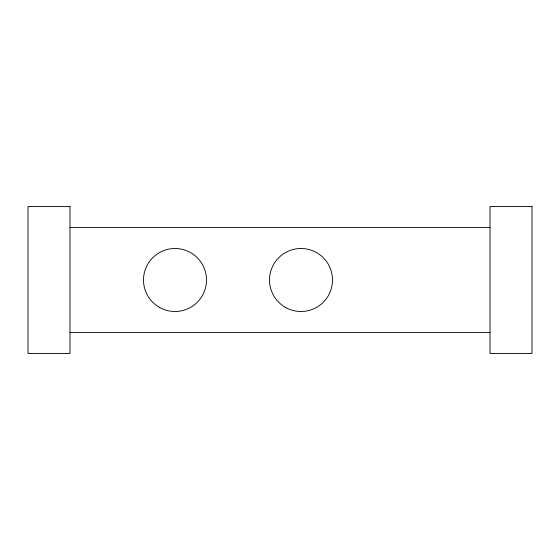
<?xml version="1.0" encoding="UTF-8"?>
<svg xmlns="http://www.w3.org/2000/svg" width="560" height="560" viewBox="0 0 560 560"><rect width="100%" height="100%" fill="white"/><g stroke="black" fill="none" stroke-linecap="round" stroke-linejoin="round"><path stroke-width="0.84" d="M70 227.5L490 227.5M70 332.5L490 332.5M70 206.5L28 206.5L28 353.5L70 353.5L70 206.5M532 206.5L490 206.5L490 353.5L532 353.5L532 206.5M159.25 307.279A31.5 31.5 0 0 0 206.5 280A31.5 31.5 0 0 0 159.25 252.721A31.5 31.5 0 0 0 159.25 307.279M285.25 307.279A31.5 31.5 0 0 0 332.5 280A31.5 31.5 0 0 0 285.25 252.721A31.5 31.5 0 0 0 285.25 307.279"/></g></svg>
